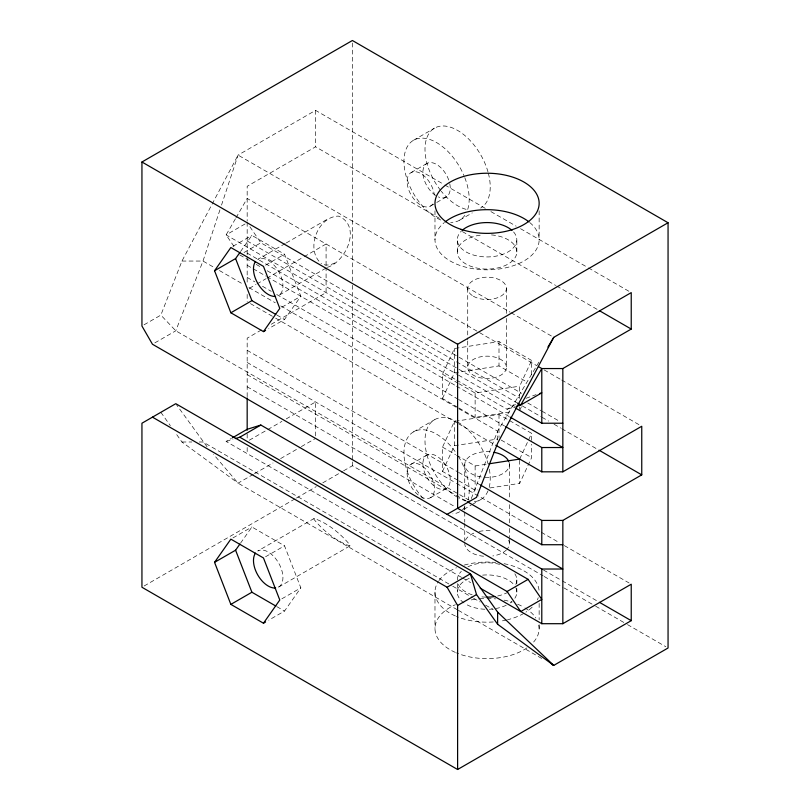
<?xml version="1.0" encoding="UTF-8"?>
<svg xmlns="http://www.w3.org/2000/svg" width="810" height="810" viewBox="0 0 810 810"><rect width="100%" height="100%" fill="white"/><g stroke="black" fill="none" stroke-linecap="round" stroke-linejoin="round"><path stroke-width="0.61" stroke-dasharray="4.05 3.04" d="M457.306 251.9L457.306 239.75M516.831 251.9L516.831 239.75M314.118 518.461L313.966 519.372C323.311 530.712 335.947 541.171 349.859 545.94L350.021 545.029C340.676 533.699 328.04 523.23 314.118 518.461L257.793 550.982A20.837 12.029 60 0 1 279.895 565.421A20.837 12.029 60 0 1 275.572 588.009M219.935 209.861L202.996 261.053L175.78 330.794L154.589 343.025M221.515 205.102L238.069 155.105L315.566 110.362L443.799 184.397M144.048 324.81L160.856 315.11L181.956 261.053L238.069 155.105L509.895 312.042M471.309 498.565L497.613 431.153L538.903 362.151M457.731 407.308L442.503 398.52L442.503 374.22L454.45 348.502L499 341.607L531.623 360.44L531.623 375.02M442.503 398.52L454.45 372.802L454.45 348.502M457.731 480.208L442.503 471.42L442.503 447.12L454.45 421.402L499 414.507L531.623 433.34L531.623 443.06M442.503 471.42L454.45 445.702L454.45 421.402M519.686 398.317L519.686 386.157L531.623 360.44M519.686 410.467L521.762 405.992M519.686 459.067L531.623 433.34M489.979 487.954L519.686 483.367L531.623 457.64L531.623 444.275M235.406 218.821L226.122 234.9L235.011 247.931M236.024 217.748L247.171 198.45L536.524 365.512M240.56 251.525L251.9 235.386L284.523 254.219L300.834 296.257L284.523 319.464L268.738 328.576M240.56 543.135L251.9 526.986L284.523 545.818L300.834 587.857L284.523 611.064L268.738 620.176M327.372 267.32C346.619 261.539 361.857 225.372 338.367 216.088C317.307 216.655 305.107 250.098 321.449 263.695M439.415 218.315L315.566 146.812L247.171 186.3L247.171 221.09M245.065 223.965L226.122 234.9L516.8 402.722M413.505 140.272L434.545 128.122M232.966 246.321L251.9 235.386M244.012 252.517L260.85 242.798L458.004 356.633M285.191 243.567L257.793 259.382A20.837 12.029 60 0 1 278.63 271.411A20.837 12.029 60 0 1 278.63 295.468L326.288 267.948M286.284 242.929L329.032 218.254M411.115 172.581L426.89 163.468M265.579 265.154L284.523 254.219M249.358 288.309L255.94 284.512M257.033 283.885L265.801 278.822M266.895 278.184L303.072 257.307M304.165 256.669L326.086 244.012L326.086 266.439M430.454 206.094L435.719 203.057M436.772 202.449L446.239 196.982M281.89 307.192L300.834 296.257M261.417 329.953L247.171 338.175L247.171 398.925M271.279 324.253L326.086 292.613L326.086 267.695M459.634 220.178L472.26 212.888M461.599 577.409L226.122 441.45L231.387 438.412M249.338 440.194L266.713 430.171M267.796 429.543L281.91 421.392M286.254 418.892L315.566 401.962L315.566 435.901M253.348 474.336L238.069 483.155L181.956 441.997L176.135 433.806M254.441 473.708L272.99 462.986M280.635 458.582L300.277 447.242M301.371 446.604L315.566 438.412M144.139 585.984L295.397 498.656M296.49 498.028L316.224 486.638M322.795 482.841L342.529 471.45M343.622 470.812L352.391 465.75L543.105 575.859M413.505 431.882L434.545 419.732M232.966 537.921L251.9 526.986M411.115 464.191L426.89 455.078M456.678 380.163L507.07 409.252L516.537 403.785M526.004 398.317L536.088 394.622M265.579 556.753L284.523 545.818M430.454 497.694L446.239 488.582M278.63 587.068L349.859 545.94M281.89 598.792L300.834 587.857M463.846 509.348L471.207 505.096M472.26 504.488L480.674 499.628M334.955 262.946L330.227 264.86L325.62 265.113L322.491 264.05M226.122 441.45L232.966 439.324M507.07 409.252L515.049 406.772M454.45 372.802L499 365.907L527.28 382.229M458.814 383.636L475.126 393.052L519.686 386.157M458.814 407.936L475.126 417.352L512.254 411.612M454.45 445.702L497.765 439M456.648 455.281L475.126 465.952L487.509 464.039M458.814 480.836L475.126 490.252L477.606 489.878M181.956 261.053L202.996 261.053L213.951 267.381M181.956 441.997L191.859 441.997M199.28 441.997L202.996 441.997L451.615 585.539M444.892 185.034L485.453 208.443M490.931 211.612L516.142 226.162M520.526 228.693L587.382 267.3M588.485 267.928L629.036 291.347M462.439 231.609L555.599 285.393M556.693 286.031L598.347 310.078M510.988 312.67L551.539 336.089M544.198 369.937L560.641 379.434M561.735 380.062L639.556 424.997M459.108 357.261L521.539 393.306M247.171 240.975L455.423 361.209M456.516 361.837L518.987 397.912M527.755 402.975L540.908 410.569M542.012 411.197L559.548 421.321M522.278 405.891L540.908 416.644M542.012 417.282L548.583 421.078M554.07 424.237L560.641 428.034M561.735 428.672L597.912 449.55M247.171 253.125L457.458 374.534M458.551 375.162L514.411 407.42M239.8 254.947L251.849 261.903M256.233 264.435L260.617 266.966M267.189 270.753L455.584 379.525M442.503 374.22L457.731 383.008M247.171 265.275L265.801 276.038M266.895 276.666L455.423 385.509M456.516 386.137L509.125 416.512M247.171 277.425L254.836 281.85M262.501 286.274L271.259 291.337M276.736 294.496L457.458 398.834M458.551 399.462L504.549 426.019M219.429 270.54L243.516 284.452M248.994 287.611L275.279 302.788M280.756 305.947L497.613 431.153L497.613 442.088M501.177 440.063L531.623 457.64M276.909 315.07L284.523 319.464M250.452 303.618L274.55 317.53M275.643 318.168L457.458 423.134M458.551 423.762L494.697 444.629M442.503 447.12L455.554 454.653M247.171 350.325L457.458 471.734M458.551 472.372L480.451 485.018M247.171 362.475L455.858 482.962M456.516 483.347L540.908 532.069M541.353 532.322L559.548 542.822M564.367 545.616L629.036 582.947M469.304 500.256L175.78 330.794L160.856 315.11M247.171 374.625L455.26 494.768M456.364 495.406L466.216 501.096M247.171 386.775L455.423 507.009M543.54 570.038L561.077 580.163M562.18 580.8L598.347 601.678M544.198 576.497L562.839 587.25M563.932 587.888L594.621 605.607M595.715 606.234L626.403 623.953M627.497 624.591L665.861 646.734M462.692 578.036L470.6 582.603M452.709 586.177L472.422 597.557M473.526 598.185L480.097 601.982M485.575 605.141L493.239 609.565M457.275 609.717L238.069 483.155L213.597 454.44M458.379 610.345L541.677 658.439M276.909 606.67L284.523 611.064M207.077 446.786L176.489 404.706M160.856 412.31L170.313 425.615M249.905 226.76L260.85 242.798M539.146 210.843L539.146 239.75M539.146 603.42L539.146 619.761M539.146 624.783L539.146 628.56M519.686 406.822L519.686 409.252M519.686 460.283L519.686 483.367M516.831 579.96L516.831 583.605M516.831 588.465L516.831 592.11M509.389 464.535L509.389 499.628M509.389 504.64L509.389 523.452M509.389 528.464L509.389 537.243M509.389 538.488L509.389 543.51M506.412 288.35L506.412 313.429M506.412 318.441L506.412 367.335A19.349 11.168 0 0 1 477.394 377.004A19.349 11.168 0 0 1 477.394 357.656A19.349 11.168 0 0 1 506.412 367.335M499 341.607L499 365.907M499 414.507L499 437.592M475.126 393.052L475.126 417.352M475.126 465.952L475.126 490.252M467.724 288.35L467.724 339.755M467.724 341L467.724 367.335M464.748 464.535L464.748 500.884M464.748 505.896L464.748 510.918M464.748 512.163L464.748 522.197M464.748 523.452L464.748 540.999M457.306 583.605L457.306 592.11M434.98 210.843L434.98 239.75M434.98 592.11L434.98 628.56M352.391 43.021L352.391 284.047M352.391 285.302L352.391 460.708M352.391 461.963L352.391 465.75M315.566 110.362L315.566 146.812M247.171 222.335L247.171 255.555M247.171 256.77L247.171 284.715M247.171 294.435L247.171 301.725M247.171 433.998L247.171 439.02M247.171 447.525L247.171 453.6M538.822 625.188A52.083 30.071 0 0 1 532.17 643.596M526.956 647.889A52.083 30.071 0 0 1 456.455 652.89M455.362 652.414A52.083 30.071 0 0 1 455.362 604.706M471.217 599.916A52.083 30.071 0 0 1 478.416 598.904M479.652 598.792A52.083 30.071 0 0 1 485.838 598.499M487.063 598.489A52.083 30.071 0 0 1 495.71 598.904M504.083 600.139A52.083 30.071 0 0 1 512.031 602.164M517.671 604.23A52.083 30.071 0 0 1 523.898 607.297M524.941 607.915A52.083 30.071 0 0 1 535.815 617.969M538.235 597.709A52.083 30.071 0 0 1 537.374 599.886M532.17 607.146A52.083 30.071 0 0 1 525.963 612.107M523.898 613.372A52.083 30.071 0 0 1 507.576 619.751M506.422 620.025A52.083 30.071 0 0 1 500.55 621.149M493.25 621.958A52.083 30.071 0 0 1 456.455 616.44M455.362 615.964A52.083 30.071 0 0 1 438.321 581.519M438.949 580.598A52.083 30.071 0 0 1 456.455 567.78M464.292 565.066A52.083 30.071 0 0 1 495.71 562.454M504.083 563.689A52.083 30.071 0 0 1 539.146 592.11M513.581 231.954A29.757 17.182 0 0 1 486.294 256.932A29.757 17.182 0 0 1 461.295 231.164M491.508 234.91A29.757 17.182 0 0 1 512.062 261.225A29.757 17.182 0 0 1 462.065 261.225A29.757 17.182 0 0 1 482.628 234.91M514.856 573.804A29.757 17.182 0 0 1 515.818 584.405M508.113 592.11A29.757 17.182 0 0 1 497.239 596.099M485.959 597.132A29.757 17.182 0 0 1 480.431 596.707M472.19 594.834A29.757 17.182 0 0 1 458.318 584.405M457.306 579.96A29.757 17.182 0 0 1 461.295 571.364M467.927 566.797A29.757 17.182 0 0 1 499.649 564.388M515.818 587.655A29.757 17.182 0 0 1 514.249 599.096M512.031 601.465A29.757 17.182 0 0 1 510.189 602.923M506.199 605.262A29.757 17.182 0 0 1 496.003 608.492M492.612 608.988A29.757 17.182 0 0 1 489.28 609.241M484.846 609.241A29.757 17.182 0 0 1 466.023 604.26M463.938 602.923A29.757 17.182 0 0 1 470.002 578.026M482.628 575.12A29.757 17.182 0 0 1 514.249 585.114M508.629 540.169A22.326 12.889 0 0 1 507.08 549.21M506.392 549.949A22.326 12.889 0 0 1 492.844 555.954M483.57 556.237A22.326 12.889 0 0 1 464.748 543.51M465.507 540.169A22.326 12.889 0 0 1 475.905 532.342M479.075 531.471A22.326 12.889 0 0 1 492.844 531.056M509.044 462.287A22.326 12.889 0 0 1 483.57 477.262M481.292 476.979A22.326 12.889 0 0 1 465.507 461.194A22.326 12.889 0 0 1 492.844 452.081M432.631 204.069A19.349 11.168 60 0 1 410.7 194.187A19.349 11.168 60 0 1 415.003 171.679A19.349 11.168 60 0 1 434.342 195.109M449.783 183.769A19.349 11.168 60 0 1 438.352 196.911M435.679 195.473A19.349 11.168 60 0 1 422.942 173.735A19.349 11.168 60 0 1 433.32 163.002A19.349 11.168 60 0 1 449.206 181.481M464.818 215.369A46.13 26.629 60 0 1 450.724 222.335M440.822 220.026A46.13 26.629 60 0 1 405.213 172.5A46.13 26.629 60 0 1 423.043 138.145A46.13 26.629 60 0 1 463.927 175.517M464.818 177.704A46.13 26.629 60 0 1 467.36 210.428M466.054 209.334A46.13 26.629 60 0 1 441.298 191.281M440.579 190.36A46.13 26.629 60 0 1 436.752 127.079A46.13 26.629 60 0 1 488.065 172.165M488.359 173.269A46.13 26.629 60 0 1 480.674 208.028M529.74 222.517A52.083 30.071 0 0 1 521.691 262.217A52.083 30.071 0 0 1 452.446 262.217A52.083 30.071 0 0 1 444.396 222.517M466.054 500.934A46.13 26.629 60 0 1 458.673 497.937M457.609 497.34A46.13 26.629 60 0 1 425.007 442.078A46.13 26.629 60 0 1 455.483 420.866M457.609 422.01A46.13 26.629 60 0 1 488.065 463.765M489.351 469.304A46.13 26.629 60 0 1 489.118 487.62M487.974 490.961A46.13 26.629 60 0 1 473.921 501.714M423.296 498.575A46.13 26.629 60 0 1 408.321 436.681A46.13 26.629 60 0 1 455.736 452.415M458.399 456.445A46.13 26.629 60 0 1 468.079 499.77M464.818 506.969A46.13 26.629 60 0 1 462.449 509.692M459.634 511.778A46.13 26.629 60 0 1 452.881 513.864M473.384 296.247A19.349 11.168 0 0 0 505.754 291.246A19.349 11.168 0 0 0 482.061 277.567A19.349 11.168 0 0 0 473.384 296.247M407.106 473.04A19.349 11.168 60 0 0 427.619 498.565A19.349 11.168 60 0 0 427.619 471.207A19.349 11.168 60 0 0 407.106 473.04M422.891 463.927A19.349 11.168 60 0 0 443.404 489.453A19.349 11.168 60 0 0 443.404 462.095A19.349 11.168 60 0 0 422.891 463.927"/><path stroke-width="1.21" d="M480.219 588.151L541.789 623.7L562.839 623.7L631.233 584.212L631.233 620.663L553.736 665.405L497.613 612.097L470.397 573.794L175.78 403.694L141.942 423.225L141.942 587.25L457.609 769.5L668.058 648L668.058 222.75L352.391 40.5L141.942 162L141.942 326.025L152.462 344.25L541.789 569.025L562.839 569.025L562.839 520.425L641.753 474.862L641.753 426.262L562.839 471.825L541.789 471.825L495.791 445.267M668.058 222.75L457.609 344.25L457.609 508.275L562.839 569.025L562.839 623.7M547.924 347.055L553.736 337.355L631.233 292.613L631.233 329.062L562.839 368.55L562.839 471.825M553.736 337.355L497.613 443.303L476.523 497.36L447.09 514.35M214.549 270.742L230.86 247.536L263.473 266.368L279.784 308.408L263.473 331.614L230.86 312.781L214.549 270.742L235.589 258.592L239.851 252.538M214.549 562.342L230.86 539.136L263.473 557.969L279.784 600.008L263.473 623.214L230.86 604.381L214.549 562.342L235.589 550.192L239.851 544.138M230.86 312.781L251.9 300.632L275.825 314.442M263.473 331.614L265.579 330.399M232.44 437.805L247.171 429.3L260.85 425.048L528.11 579.353L541.789 599.4L520.749 611.55L507.07 591.503L239.8 437.197L235.244 438.615M239.8 437.197L260.85 425.048M230.86 604.381L251.9 592.231L275.825 606.042M263.473 623.214L265.579 621.999M152.462 417.15L447.09 587.25L470.397 573.794L476.523 594.56L497.613 624.247L553.736 665.405L551.539 664.139M457.609 769.5L457.609 605.475L476.523 594.56M507.07 591.503L528.11 579.353M539.511 393.559L541.789 392.85L520.749 405L516.183 406.417M488.744 463.846L519.686 459.067M562.839 368.55L541.789 368.55L538.508 366.647M515.504 408.048L541.789 423.225L562.839 423.225M505.642 426.657L541.789 447.525L562.839 447.525L510.219 417.15M480.451 485.018L541.789 520.425L562.839 520.425M467.309 501.724L541.789 544.725L562.839 544.725M599.44 310.706L631.233 329.062M141.942 162L457.609 344.25M517.458 403.096L520.749 405L541.789 368.55L541.789 423.225M599.005 450.178L641.753 474.862M599.44 602.316L631.233 620.663M447.09 587.25L457.609 605.475M235.589 258.592L251.9 300.632M235.589 550.192L251.9 592.231M541.789 447.525L541.789 471.825M541.789 520.425L541.789 544.725M541.789 569.025L541.789 623.7M497.613 612.097L497.613 624.247M247.171 397.963L247.171 430.272M275.572 296.409A20.837 12.029 60 0 1 257.793 283.439A20.837 12.029 60 0 1 255.454 261.549M275.572 588.009A20.837 12.029 60 0 1 257.793 575.039A20.837 12.029 60 0 1 255.454 553.159M462.105 230.404A29.757 17.182 0 0 1 512.031 230.404M494.768 596.555A29.757 17.182 0 0 1 487.063 597.142M493.958 452.274A22.326 12.889 0 0 1 508.629 461.194M445.287 221.798A52.083 30.071 0 0 1 528.849 221.798M461.022 229.341A52.083 30.071 0 0 0 539.146 203.3A52.083 30.071 0 0 0 461.022 177.258A52.083 30.071 0 0 0 461.022 229.341"/></g></svg>
